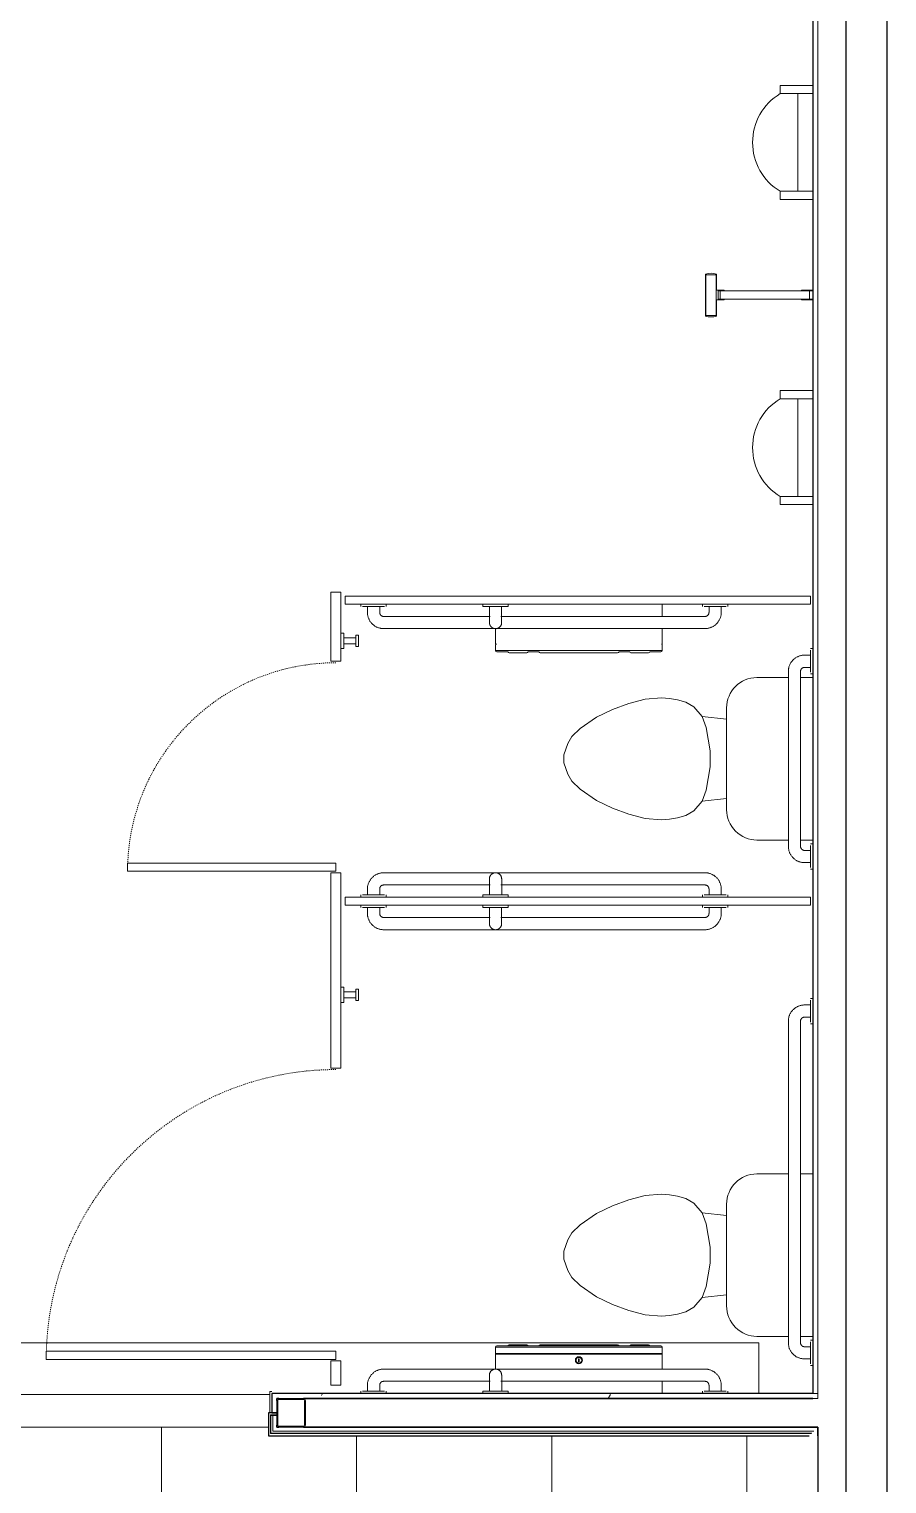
# Model space of a CAD drawing. Header units: inches. Extents: x 0 to 26364, y -23034 to 792.
# Drawn here: x 25412.4 to 25517.9, y -22702.4 to -22523.6 of the extents above; entities that cross this region are included whole.
import ezdxf

# ---------------------------------------------------------------- set-up
doc = ezdxf.new("R2010")
doc.units = ezdxf.units.IN
doc.header["$MEASUREMENT"] = 0
doc.linetypes.add('Dash', pattern=[0.25, 0.125, -0.125])
doc.linetypes.add('Dash_2_', pattern=[0.25, 0.125, -0.125])
for name, color, linetype, lineweight in [('A-FLOR', 192, 'Continuous', 13), ('A-FLOR-PATT', 8, 'Continuous', 13), ('A-GENM', 13, 'Continuous', 13), ('A-WALL', 113, 'Continuous', 13), ('A-WALL-PATT', 111, 'Continuous', 25), ('I-WALL', 2, 'Continuous', 13), ('P-SANR-FIXT', 6, 'Continuous', 13), ('Q-SPCQ', 91, 'Continuous', 13), ('Q-SPCQ-HDLN', 91, 'Dash', 9), ('S-COLS', 52, 'Continuous', 13)]:
    doc.layers.add(name, color=color, linetype=linetype, lineweight=lineweight)

# ---------------------------------------------------------------- blocks, each defined once
blk = doc.blocks.new('Toilet-Domestic-3D - Toilet-Domestic-3D-11065-Egress Plan')
at = {"layer": 'P-SANR-FIXT', "color": 7}
for p, q in [((-3.74, 10), (-2.74, 11)), ((-2.74, 11), (-1.87, 11.5)), ((-1.87, 11.5), (-0.5, 12)), ((-0.5, 12), (0.5, 12)), ((0.5, 12), (1.87, 11.5)), ((1.87, 11.5), (2.74, 11)), ((2.74, 11), (3.74, 10)), ((-5.13, 8), (-3.74, 10)), ((3.74, 10), (5.13, 8)), ((-6.06, 6), (-5.13, 8)), ((5.13, 8), (6.06, 6)), ((-6.79, 4), (-6.06, 6)), ((6.06, 6), (6.79, 4)), ((-7.33, 1.99), (-6.79, 4)), ((6.79, 4), (7.33, 1.99)), ((-7.5, 0), (-7.33, 1.99)), ((7.33, 1.99), (7.5, 0)), ((-7.41, -1), (-7.5, 0)), ((-7.24, -2), (-7.41, -1)), ((7.41, -1), (7.24, -2)), ((7.5, 0), (7.41, -1)), ((-6.97, -3), (-7.24, -2)), ((-6.4, -4), (-6.97, -3)), ((6.97, -3), (6.4, -4)), ((7.24, -2), (6.97, -3)), ((-5.21, -5), (-6.4, -4)), ((-3.84, -5.5), (-5.21, -5)), ((-4.86, -8.02), (-5.21, -5)), ((5.21, -5), (3.84, -5.5)), ((4.86, -8.02), (5.21, -5)), ((6.4, -4), (5.21, -5)), ((-1, -6), (-3.84, -5.5)), ((1, -6), (-1, -6)), ((3.84, -5.5), (1, -6)), ((6.25, -8.02), (-6.25, -8.02)), ((-9.98, -11.75), (-9.98, -15.6)), ((9.98, -15.63), (9.98, -11.75)), ((-9.98, -17.1), (-9.98, -18.6)), ((9.98, -18.6), (9.98, -17.08))]:
    blk.add_line(p, q, dxfattribs=at)
for centre, start, end in [((-6.25, -11.75), 90, 180), ((6.25, -11.75), 0, 90)]:
    blk.add_arc(centre, 3.73, start, end, dxfattribs=at)
blk = doc.blocks.new('Toilet-Domestic-3D - Toilet-Domestic-3D-V37-Egress Plan')
at = {"layer": 'P-SANR-FIXT', "color": 7}
for p, q in [((-3.74, 10), (-2.74, 11)), ((-2.74, 11), (-1.87, 11.5)), ((-1.87, 11.5), (-0.5, 12)), ((-0.5, 12), (0.5, 12)), ((0.5, 12), (1.87, 11.5)), ((1.87, 11.5), (2.74, 11)), ((2.74, 11), (3.74, 10)), ((-5.13, 8), (-3.74, 10)), ((3.74, 10), (5.13, 8)), ((-6.06, 6), (-5.13, 8)), ((5.13, 8), (6.06, 6)), ((-6.79, 4), (-6.06, 6)), ((6.06, 6), (6.79, 4)), ((-7.33, 1.99), (-6.79, 4)), ((6.79, 4), (7.33, 1.99)), ((-7.5, 0), (-7.33, 1.99)), ((7.33, 1.99), (7.5, 0)), ((-7.41, -1), (-7.5, 0)), ((-7.24, -2), (-7.41, -1)), ((7.41, -1), (7.24, -2)), ((7.5, 0), (7.41, -1)), ((-6.97, -3), (-7.24, -2)), ((-6.4, -4), (-6.97, -3)), ((6.97, -3), (6.4, -4)), ((7.24, -2), (6.97, -3)), ((-5.21, -5), (-6.4, -4)), ((-3.84, -5.5), (-5.21, -5)), ((-4.86, -8.02), (-5.21, -5)), ((5.21, -5), (3.84, -5.5)), ((4.86, -8.02), (5.21, -5)), ((6.4, -4), (5.21, -5)), ((-1, -6), (-3.84, -5.5)), ((1, -6), (-1, -6)), ((3.84, -5.5), (1, -6)), ((6.25, -8.02), (-6.25, -8.02)), ((-9.98, -11.75), (-9.98, -15.6)), ((9.98, -15.6), (9.98, -11.75)), ((-9.98, -17.1), (-9.98, -18.6)), ((9.98, -18.6), (9.98, -17.1))]:
    blk.add_line(p, q, dxfattribs=at)
for centre, start, end in [((-6.25, -11.75), 90, 180), ((6.25, -11.75), 0, 90)]:
    blk.add_arc(centre, 3.73, start, end, dxfattribs=at)
blk = doc.blocks.new('Urinal-Wall-3D - Urinal-Wall-3D-23375-Egress Plan')
at = {"layer": 'P-SANR-FIXT', "color": 7}
for p, q in [((-11.29, 2.06), (-11.29, 6.06)), ((-11.29, 6.06), (-10.29, 6.06)), ((-10.29, 6.06), (-10.29, 2.06)), ((2.73, 6.06), (1.71, 6.06)), ((1.71, 6.06), (1.71, 2.06)), ((2.73, 2.06), (2.73, 6.06)), ((1.71, 3.91), (-10.29, 3.91)), ((-10.29, 3.91), (-10.29, 2.06)), ((1.71, 2.06), (1.71, 3.91))]:
    blk.add_line(p, q, dxfattribs=at)
blk.add_arc((-4.29, 2.46), 7, 31.0027, 148.9973, dxfattribs=at)
blk = doc.blocks.new('817_Grab_Bars - 8170-001420-25752-Egress Plan')
at = {"layer": 'Q-SPCQ', "color": 7}
for p, q in [((25495.52, -22688.3), (25456.02, -22688.3)), ((25453.2, -22691.02), (25453.2, -22691.3)), ((25453.41, -22691.02), (25454.77, -22691.02)), ((25454.02, -22690.3), (25454.02, -22691.02)), ((25454.77, -22691.02), (25456.12, -22691.02)), ((25455.52, -22691.02), (25455.52, -22690.3)), ((25456.02, -22689.8), (25469.1, -22689.8)), ((25456.33, -22691.3), (25456.33, -22691.02)), ((25470.42, -22689.8), (25495.52, -22689.8)), ((25495.2, -22691.02), (25495.2, -22691.3)), ((25495.41, -22691.02), (25496.77, -22691.02)), ((25496.02, -22690.3), (25496.02, -22691.02)), ((25496.77, -22691.02), (25498.12, -22691.02)), ((25497.52, -22691.02), (25497.52, -22690.3)), ((25498.33, -22691.3), (25498.33, -22691.02))]:
    blk.add_line(p, q, dxfattribs=at)
at = {"layer": 'Q-SPCQ', "color": 7, "flags": 128}
for points in [[(25456.02, -22688.3), (25455.94, -22688.3), (25455.86, -22688.31), (25455.78, -22688.32), (25455.7, -22688.33), (25455.62, -22688.34), (25455.54, -22688.36), (25455.46, -22688.38), (25455.39, -22688.4), (25455.31, -22688.43), (25455.24, -22688.46), (25455.16, -22688.49), (25455.09, -22688.53), (25455.02, -22688.57), (25454.95, -22688.61), (25454.89, -22688.65), (25454.82, -22688.7), (25454.76, -22688.75), (25454.7, -22688.8), (25454.64, -22688.85), (25454.58, -22688.91), (25454.53, -22688.97), (25454.47, -22689.03), (25454.42, -22689.09), (25454.38, -22689.16), (25454.33, -22689.22), (25454.29, -22689.29), (25454.25, -22689.36), (25454.22, -22689.43), (25454.18, -22689.5), (25454.15, -22689.58), (25454.12, -22689.65), (25454.1, -22689.73), (25454.08, -22689.81), (25454.06, -22689.88), (25454.04, -22689.96), (25454.03, -22690.04), (25454.02, -22690.12), (25454.02, -22690.2), (25454.02, -22690.28), (25454.02, -22690.3)], [(25497.52, -22690.3), (25497.51, -22690.22), (25497.51, -22690.14), (25497.5, -22690.06), (25497.49, -22689.98), (25497.48, -22689.91), (25497.46, -22689.83), (25497.44, -22689.75), (25497.41, -22689.67), (25497.39, -22689.6), (25497.36, -22689.52), (25497.32, -22689.45), (25497.29, -22689.38), (25497.25, -22689.31), (25497.21, -22689.24), (25497.17, -22689.17), (25497.12, -22689.11), (25497.07, -22689.05), (25497.02, -22688.98), (25496.96, -22688.92), (25496.91, -22688.87), (25496.85, -22688.81), (25496.79, -22688.76), (25496.73, -22688.71), (25496.66, -22688.66), (25496.6, -22688.62), (25496.53, -22688.58), (25496.46, -22688.54), (25496.39, -22688.5), (25496.31, -22688.47), (25496.24, -22688.44), (25496.16, -22688.41), (25496.09, -22688.39), (25496.01, -22688.37), (25495.93, -22688.35), (25495.86, -22688.33), (25495.78, -22688.32), (25495.7, -22688.31), (25495.62, -22688.31), (25495.54, -22688.3), (25495.52, -22688.3)], [(25455.52, -22690.3), (25455.52, -22690.28), (25455.52, -22690.26), (25455.52, -22690.24), (25455.52, -22690.22), (25455.53, -22690.2), (25455.53, -22690.18), (25455.53, -22690.16), (25455.54, -22690.15), (25455.55, -22690.13), (25455.55, -22690.11), (25455.56, -22690.09), (25455.57, -22690.07), (25455.58, -22690.05), (25455.59, -22690.04), (25455.6, -22690.02), (25455.61, -22690), (25455.63, -22689.99), (25455.64, -22689.97), (25455.65, -22689.96), (25455.67, -22689.94), (25455.68, -22689.93), (25455.7, -22689.92), (25455.71, -22689.91), (25455.73, -22689.89), (25455.75, -22689.88), (25455.76, -22689.87), (25455.78, -22689.86), (25455.8, -22689.85), (25455.82, -22689.84), (25455.83, -22689.84), (25455.85, -22689.83), (25455.87, -22689.82), (25455.89, -22689.82), (25455.91, -22689.81), (25455.93, -22689.81), (25455.95, -22689.81), (25455.97, -22689.8), (25455.99, -22689.8), (25456.01, -22689.8), (25456.02, -22689.8)], [(25495.52, -22689.8), (25495.54, -22689.8), (25495.56, -22689.8), (25495.58, -22689.81), (25495.59, -22689.81), (25495.61, -22689.81), (25495.63, -22689.82), (25495.65, -22689.82), (25495.67, -22689.83), (25495.69, -22689.83), (25495.71, -22689.84), (25495.73, -22689.85), (25495.75, -22689.86), (25495.76, -22689.87), (25495.78, -22689.88), (25495.8, -22689.89), (25495.81, -22689.9), (25495.83, -22689.91), (25495.84, -22689.93), (25495.86, -22689.94), (25495.87, -22689.95), (25495.89, -22689.97), (25495.9, -22689.98), (25495.91, -22690), (25495.92, -22690.02), (25495.94, -22690.03), (25495.95, -22690.05), (25495.96, -22690.07), (25495.97, -22690.08), (25495.97, -22690.1), (25495.98, -22690.12), (25495.99, -22690.14), (25495.99, -22690.16), (25496, -22690.18), (25496, -22690.2), (25496.01, -22690.22), (25496.01, -22690.24), (25496.01, -22690.26), (25496.01, -22690.28), (25496.02, -22690.3), (25496.02, -22690.3)]]:
    blk.add_lwpolyline(points, dxfattribs=at)
blk = doc.blocks.new('Dispenser-Toilet_Tissue-Frost_Products_LTD_-Jumbo-169 - Steel-Brushed-Stainless_Steel-39538-Egress Plan')
at = {"layer": 'Q-SPCQ', "color": 7}
for p, q in [((25490.26, -22685.6), (25469.77, -22685.6)), ((25469.77, -22685.6), (25469.77, -22686.37)), ((25471.28, -22685.44), (25469.93, -22685.44)), ((25488.75, -22685.44), (25471.28, -22685.44)), ((25473.61, -22685.34), (25471.44, -22685.34)), ((25475.08, -22685.44), (25473.77, -22685.44)), ((25484.77, -22685.34), (25475.26, -22685.34)), ((25486.26, -22685.44), (25484.95, -22685.44)), ((25488.59, -22685.34), (25486.42, -22685.34)), ((25490.11, -22685.44), (25488.75, -22685.44)), ((25490.26, -22686.37), (25490.26, -22685.6)), ((25469.77, -22686.37), (25469.83, -22686.37)), ((25469.77, -22686.46), (25490.26, -22686.46)), ((25469.77, -22686.46), (25469.77, -22688.33)), ((25469.83, -22686.37), (25490.21, -22686.37)), ((25469.83, -22686.37), (25469.83, -22686.4)), ((25490.21, -22686.4), (25469.83, -22686.4)), ((25480.06, -22687.06), (25479.98, -22687.06)), ((25479.98, -22687.06), (25479.98, -22687.4)), ((25479.98, -22687.4), (25480.06, -22687.4)), ((25480.06, -22687.4), (25480.06, -22687.06)), ((25490.21, -22686.4), (25490.21, -22686.37)), ((25490.21, -22686.37), (25490.26, -22686.37)), ((25490.26, -22688.3), (25490.26, -22686.46)), ((25490.26, -22691.3), (25490.26, -22689.8))]:
    blk.add_line(p, q, dxfattribs=at)
for radius in [0.438, 0.358]:
    blk.add_circle((25480.02, -22687.22), radius, dxfattribs=at)
for centre, radius, start, end in [((25469.93, -22685.6), 0.16, 90, 180), ((25471.44, -22685.52), 0.18, 90, 153.6122), ((25472.99, -22685.46), 0.118, 100.8116, 172.3569), ((25472.99, -22685.49), 0.151, 19.6341, 87.321), ((25473.01, -22685.49), 0.151, 19.6341, 86.8331), ((25473.02, -22685.52), 0.18, 26.3878, 90), ((25473.59, -22685.46), 0.119, 100.0401, 171.5195), ((25473.59, -22685.49), 0.151, 19.6341, 87.321), ((25473.6, -22685.49), 0.151, 19.6341, 87.321), ((25473.61, -22685.52), 0.18, 26.3878, 90), ((25475.26, -22685.56), 0.22, 90, 146.9443), ((25484.77, -22685.56), 0.22, 33.0557, 90), ((25486.42, -22685.52), 0.18, 90, 153.6122), ((25486.43, -22685.49), 0.151, 92.679, 160.3659), ((25486.44, -22685.49), 0.151, 92.679, 160.3659), ((25486.44, -22685.46), 0.119, 8.4805, 79.9599), ((25487.01, -22685.52), 0.18, 90, 153.6084), ((25487.02, -22685.49), 0.151, 93.1667, 160.3726), ((25487.04, -22685.49), 0.151, 92.679, 160.3653), ((25487.04, -22685.46), 0.118, 7.6431, 79.1884), ((25488.59, -22685.52), 0.18, 26.3878, 90), ((25490.1, -22685.6), 0.16, 0, 89.0019), ((25469.83, -22686.46), 0.06, 90, 180), ((25490.2, -22686.46), 0.0601, 0, 87.3185)]:
    blk.add_arc(centre, radius, start, end, dxfattribs=at)
blk = doc.blocks.new('Partition-Floor_Braced_Urinal_Screen-Bradley_Corp-St__Stl - 11_ x 42_ Urinal Screen-283502-Egress Plan')
at = {"layer": 'Q-SPCQ', "color": 7}
for p, q in [((-0.6, -0.63), (-0.6, -2)), ((-0.5, -1), (-0.5, -0.63)), ((-0.5, -12), (-0.5, -1)), ((0.5, -1), (-0.5, -1)), ((0.5, -0.63), (0.5, -1)), ((0.5, -1), (0.5, -12)), ((0.6, -2), (0.6, -0.63)), ((-0.6, -2), (-0.5, -2)), ((0.5, -2), (0.6, -2)), ((-0.6, -12.44), (-2.58, -12.44)), ((-2.5, -12.5), (2.5, -12.5)), ((-2.5, -13.75), (-2.5, -12.5)), ((-0.5, -11.5), (-0.6, -11.5)), ((-0.6, -11.5), (-0.6, -12.5)), ((-0.5, -12.23), (-0.5, -12)), ((-0.5, -12), (0.5, -12)), ((0.5, -12.23), (-0.5, -12.23)), ((0.6, -11.5), (0.5, -11.5)), ((0.5, -12), (0.5, -12.23)), ((0.6, -12.5), (0.6, -11.5)), ((2.58, -12.44), (0.6, -12.44)), ((2.5, -12.5), (2.5, -13.75)), ((-2.58, -13.81), (2.58, -13.81)), ((2.5, -13.75), (-2.5, -13.75))]:
    blk.add_line(p, q, dxfattribs=at)
for centre, start, end in [((-0.39, -13.13), 162.6194, 197.3806), ((0.39, -13.13), 342.6194, 17.3806)]:
    blk.add_arc(centre, 2.3, start, end, dxfattribs=at)
blk = doc.blocks.new('Partition-Floor_Braced-Bradley_Corp-St_Stl-ADA-N_Stalls - ADA _optional_ _ n Standard Stalls-320718-Egress Plan')
at = {"layer": 'Q-SPCQ', "color": 7}
for p, q in [((11.69, 94.87), (12.69, 94.87)), ((11.69, 59.25), (11.69, 94.87)), ((12.69, 94.87), (12.69, 59.25)), ((71.69, 84.87), (72.69, 84.87)), ((71.69, 59.25), (71.69, 84.87)), ((72.69, 84.87), (72.69, 59.25)), ((8.5, 59.88), (11.5, 59.88)), ((8.5, 58.63), (8.5, 59.88)), ((11.5, 59.88), (11.5, 58.63)), ((12.69, 59.25), (11.69, 59.25)), ((47.5, 59.88), (71.5, 59.88)), ((47.5, 58.63), (47.5, 59.88)), ((71.5, 59.88), (71.5, 58.63)), ((72.69, 59.25), (71.69, 59.25)), ((97.5, 59.88), (106, 59.88)), ((97.5, 58.63), (97.5, 59.88)), ((106, 59.88), (106, 58.63)), ((11.5, 58.63), (8.5, 58.63)), ((71.5, 58.63), (47.5, 58.63)), ((67.5, 58.13), (68.5, 58.13)), ((67.5, 0.88), (67.5, 58.13)), ((68.5, 58.13), (68.5, 0.88)), ((106, 58.63), (97.5, 58.63)), ((104.5, 58.13), (105.5, 58.13)), ((104.5, 0.88), (104.5, 58.13)), ((105.5, 58.13), (105.5, 0.88)), ((68.5, 0.88), (67.5, 0.88)), ((105.5, 0.88), (104.5, 0.88))]:
    blk.add_line(p, q, dxfattribs=at)
at = {"layer": 'Q-SPCQ-HDLN', "color": 250, "linetype": 'Dash_2_'}
for centre, radius, end in [((11.69, 59.25), 35.62, 88.2092), ((71.69, 59.25), 25.62, 87.7958)]:
    blk.add_arc(centre, radius, 0, end, dxfattribs=at)
blk = doc.blocks.new('817_Grab_Bars - 8170-001420-V41-Egress Plan')
at = {"layer": 'Q-SPCQ', "color": 7}
for p, q in [((25453.2, -22631.3), (25453.2, -22631.58)), ((25454.77, -22631.58), (25453.41, -22631.58)), ((25454.02, -22631.58), (25454.02, -22632.3)), ((25456.12, -22631.58), (25454.77, -22631.58)), ((25455.52, -22632.3), (25455.52, -22631.58)), ((25456.33, -22631.58), (25456.33, -22631.3)), ((25495.2, -22631.3), (25495.2, -22631.58)), ((25496.77, -22631.58), (25495.41, -22631.58)), ((25496.02, -22631.58), (25496.02, -22632.3)), ((25498.12, -22631.58), (25496.77, -22631.58)), ((25497.52, -22632.3), (25497.52, -22631.58)), ((25498.33, -22631.58), (25498.33, -22631.3)), ((25469.1, -22632.8), (25456.02, -22632.8)), ((25456.02, -22634.3), (25495.52, -22634.3)), ((25495.52, -22632.8), (25470.42, -22632.8))]:
    blk.add_line(p, q, dxfattribs=at)
at = {"layer": 'Q-SPCQ', "color": 7, "flags": 128}
for points in [[(25454.02, -22632.3), (25454.02, -22632.38), (25454.02, -22632.46), (25454.03, -22632.54), (25454.04, -22632.62), (25454.06, -22632.7), (25454.07, -22632.78), (25454.09, -22632.86), (25454.12, -22632.93), (25454.14, -22633.01), (25454.17, -22633.08), (25454.21, -22633.15), (25454.24, -22633.23), (25454.28, -22633.3), (25454.32, -22633.37), (25454.36, -22633.43), (25454.41, -22633.5), (25454.46, -22633.56), (25454.51, -22633.62), (25454.57, -22633.68), (25454.62, -22633.74), (25454.68, -22633.79), (25454.74, -22633.84), (25454.8, -22633.89), (25454.87, -22633.94), (25454.93, -22633.99), (25455, -22634.03), (25455.07, -22634.07), (25455.14, -22634.1), (25455.22, -22634.14), (25455.29, -22634.17), (25455.37, -22634.19), (25455.44, -22634.22), (25455.52, -22634.24), (25455.6, -22634.26), (25455.68, -22634.27), (25455.75, -22634.29), (25455.83, -22634.29), (25455.91, -22634.3), (25455.99, -22634.3), (25456.02, -22634.3)], [(25456.02, -22632.8), (25456, -22632.8), (25455.98, -22632.8), (25455.96, -22632.8), (25455.94, -22632.8), (25455.92, -22632.79), (25455.9, -22632.79), (25455.88, -22632.78), (25455.86, -22632.78), (25455.84, -22632.77), (25455.82, -22632.76), (25455.8, -22632.76), (25455.78, -22632.75), (25455.77, -22632.74), (25455.75, -22632.73), (25455.73, -22632.72), (25455.72, -22632.7), (25455.7, -22632.69), (25455.69, -22632.68), (25455.67, -22632.67), (25455.66, -22632.65), (25455.64, -22632.64), (25455.63, -22632.62), (25455.62, -22632.61), (25455.61, -22632.59), (25455.59, -22632.57), (25455.58, -22632.56), (25455.57, -22632.54), (25455.57, -22632.52), (25455.56, -22632.5), (25455.55, -22632.48), (25455.54, -22632.47), (25455.54, -22632.45), (25455.53, -22632.43), (25455.53, -22632.41), (25455.52, -22632.39), (25455.52, -22632.37), (25455.52, -22632.35), (25455.52, -22632.33), (25455.52, -22632.31), (25455.52, -22632.3)], [(25495.52, -22634.3), (25495.6, -22634.3), (25495.68, -22634.3), (25495.75, -22634.29), (25495.83, -22634.28), (25495.91, -22634.26), (25495.99, -22634.25), (25496.07, -22634.22), (25496.14, -22634.2), (25496.22, -22634.17), (25496.29, -22634.14), (25496.37, -22634.11), (25496.44, -22634.08), (25496.51, -22634.04), (25496.58, -22634), (25496.64, -22633.95), (25496.71, -22633.91), (25496.77, -22633.86), (25496.83, -22633.81), (25496.89, -22633.75), (25496.95, -22633.7), (25497, -22633.64), (25497.06, -22633.58), (25497.11, -22633.51), (25497.15, -22633.45), (25497.2, -22633.38), (25497.24, -22633.32), (25497.28, -22633.25), (25497.32, -22633.17), (25497.35, -22633.1), (25497.38, -22633.03), (25497.41, -22632.95), (25497.43, -22632.88), (25497.45, -22632.8), (25497.47, -22632.72), (25497.49, -22632.64), (25497.5, -22632.56), (25497.51, -22632.48), (25497.51, -22632.4), (25497.52, -22632.32), (25497.52, -22632.3)], [(25496.02, -22632.3), (25496.01, -22632.32), (25496.01, -22632.34), (25496.01, -22632.36), (25496.01, -22632.38), (25496.01, -22632.4), (25496, -22632.42), (25496, -22632.44), (25495.99, -22632.46), (25495.98, -22632.48), (25495.98, -22632.5), (25495.97, -22632.52), (25495.96, -22632.53), (25495.95, -22632.55), (25495.94, -22632.57), (25495.93, -22632.59), (25495.92, -22632.6), (25495.9, -22632.62), (25495.89, -22632.63), (25495.88, -22632.65), (25495.86, -22632.66), (25495.85, -22632.68), (25495.83, -22632.69), (25495.82, -22632.7), (25495.8, -22632.71), (25495.79, -22632.72), (25495.77, -22632.73), (25495.75, -22632.74), (25495.73, -22632.75), (25495.71, -22632.76), (25495.7, -22632.77), (25495.68, -22632.78), (25495.66, -22632.78), (25495.64, -22632.79), (25495.62, -22632.79), (25495.6, -22632.8), (25495.58, -22632.8), (25495.56, -22632.8), (25495.54, -22632.8), (25495.52, -22632.8), (25495.52, -22632.8)]]:
    blk.add_lwpolyline(points, dxfattribs=at)
blk = doc.blocks.new('817_Grab_Bars - 8170-001420-V42-Egress Plan')
at = {"layer": 'Q-SPCQ', "color": 7}
for p, q in [((25495.52, -22627.3), (25456.02, -22627.3)), ((25456.02, -22628.8), (25469.1, -22628.8)), ((25470.42, -22628.8), (25495.52, -22628.8)), ((25453.2, -22630.02), (25453.2, -22630.3)), ((25453.41, -22630.02), (25454.77, -22630.02)), ((25454.02, -22629.3), (25454.02, -22630.02)), ((25454.77, -22630.02), (25456.12, -22630.02)), ((25455.52, -22630.02), (25455.52, -22629.3)), ((25456.33, -22630.3), (25456.33, -22630.02)), ((25495.2, -22630.02), (25495.2, -22630.3)), ((25495.41, -22630.02), (25496.77, -22630.02)), ((25496.02, -22629.3), (25496.02, -22630.02)), ((25496.77, -22630.02), (25498.12, -22630.02)), ((25497.52, -22630.02), (25497.52, -22629.3)), ((25498.33, -22630.3), (25498.33, -22630.02))]:
    blk.add_line(p, q, dxfattribs=at)
at = {"layer": 'Q-SPCQ', "color": 7, "flags": 128}
for points in [[(25456.02, -22627.3), (25455.94, -22627.3), (25455.86, -22627.31), (25455.78, -22627.32), (25455.7, -22627.33), (25455.62, -22627.34), (25455.54, -22627.36), (25455.46, -22627.38), (25455.39, -22627.4), (25455.31, -22627.43), (25455.24, -22627.46), (25455.16, -22627.49), (25455.09, -22627.53), (25455.02, -22627.57), (25454.95, -22627.61), (25454.89, -22627.65), (25454.82, -22627.7), (25454.76, -22627.75), (25454.7, -22627.8), (25454.64, -22627.85), (25454.58, -22627.91), (25454.53, -22627.97), (25454.47, -22628.03), (25454.42, -22628.09), (25454.38, -22628.16), (25454.33, -22628.22), (25454.29, -22628.29), (25454.25, -22628.36), (25454.22, -22628.43), (25454.18, -22628.5), (25454.15, -22628.58), (25454.12, -22628.65), (25454.1, -22628.73), (25454.08, -22628.81), (25454.06, -22628.88), (25454.04, -22628.96), (25454.03, -22629.04), (25454.02, -22629.12), (25454.02, -22629.2), (25454.02, -22629.28), (25454.02, -22629.3)], [(25455.52, -22629.3), (25455.52, -22629.28), (25455.52, -22629.26), (25455.52, -22629.24), (25455.52, -22629.22), (25455.53, -22629.2), (25455.53, -22629.18), (25455.53, -22629.16), (25455.54, -22629.15), (25455.55, -22629.13), (25455.55, -22629.11), (25455.56, -22629.09), (25455.57, -22629.07), (25455.58, -22629.05), (25455.59, -22629.04), (25455.6, -22629.02), (25455.61, -22629), (25455.63, -22628.99), (25455.64, -22628.97), (25455.65, -22628.96), (25455.67, -22628.94), (25455.68, -22628.93), (25455.7, -22628.92), (25455.71, -22628.91), (25455.73, -22628.89), (25455.75, -22628.88), (25455.76, -22628.87), (25455.78, -22628.86), (25455.8, -22628.85), (25455.82, -22628.84), (25455.83, -22628.84), (25455.85, -22628.83), (25455.87, -22628.82), (25455.89, -22628.82), (25455.91, -22628.81), (25455.93, -22628.81), (25455.95, -22628.81), (25455.97, -22628.8), (25455.99, -22628.8), (25456.01, -22628.8), (25456.02, -22628.8)], [(25497.52, -22629.3), (25497.51, -22629.22), (25497.51, -22629.14), (25497.5, -22629.06), (25497.49, -22628.98), (25497.48, -22628.91), (25497.46, -22628.83), (25497.44, -22628.75), (25497.41, -22628.67), (25497.39, -22628.6), (25497.36, -22628.52), (25497.32, -22628.45), (25497.29, -22628.38), (25497.25, -22628.31), (25497.21, -22628.24), (25497.17, -22628.17), (25497.12, -22628.11), (25497.07, -22628.05), (25497.02, -22627.98), (25496.96, -22627.92), (25496.91, -22627.87), (25496.85, -22627.81), (25496.79, -22627.76), (25496.73, -22627.71), (25496.66, -22627.66), (25496.6, -22627.62), (25496.53, -22627.58), (25496.46, -22627.54), (25496.39, -22627.5), (25496.31, -22627.47), (25496.24, -22627.44), (25496.16, -22627.41), (25496.09, -22627.39), (25496.01, -22627.37), (25495.93, -22627.35), (25495.86, -22627.33), (25495.78, -22627.32), (25495.7, -22627.31), (25495.62, -22627.31), (25495.54, -22627.3), (25495.52, -22627.3)], [(25495.52, -22628.8), (25495.54, -22628.8), (25495.56, -22628.8), (25495.58, -22628.81), (25495.59, -22628.81), (25495.61, -22628.81), (25495.63, -22628.82), (25495.65, -22628.82), (25495.67, -22628.83), (25495.69, -22628.83), (25495.71, -22628.84), (25495.73, -22628.85), (25495.75, -22628.86), (25495.76, -22628.87), (25495.78, -22628.88), (25495.8, -22628.89), (25495.81, -22628.9), (25495.83, -22628.91), (25495.84, -22628.93), (25495.86, -22628.94), (25495.87, -22628.95), (25495.89, -22628.97), (25495.9, -22628.98), (25495.91, -22629), (25495.92, -22629.02), (25495.94, -22629.03), (25495.95, -22629.05), (25495.96, -22629.07), (25495.97, -22629.08), (25495.97, -22629.1), (25495.98, -22629.12), (25495.99, -22629.14), (25495.99, -22629.16), (25496, -22629.18), (25496, -22629.2), (25496.01, -22629.22), (25496.01, -22629.24), (25496.01, -22629.26), (25496.01, -22629.28), (25496.02, -22629.3), (25496.02, -22629.3)]]:
    blk.add_lwpolyline(points, dxfattribs=at)
blk = doc.blocks.new('Dispenser-Toilet_Tissue-Frost_Products_LTD_-Jumbo-169 - Steel-Brushed-Stainless_Steel-V49-Egress Plan')
at = {"layer": 'Q-SPCQ', "color": 7}
for p, q in [((25490.26, -22594.3), (25490.26, -22595.81)), ((25469.77, -22599.14), (25469.77, -22597.28)), ((25490.26, -22597.3), (25490.26, -22599.14)), ((25469.77, -22600), (25469.77, -22599.23)), ((25469.77, -22599.23), (25469.83, -22599.23)), ((25490.26, -22600), (25469.77, -22600)), ((25469.83, -22599.23), (25469.83, -22599.2)), ((25471.28, -22600.16), (25469.93, -22600.16)), ((25473.61, -22600.26), (25471.44, -22600.26)), ((25475.08, -22600.16), (25473.77, -22600.16)), ((25484.77, -22600.26), (25475.26, -22600.26)), ((25486.26, -22600.16), (25484.95, -22600.16)), ((25488.59, -22600.26), (25486.42, -22600.26)), ((25490.11, -22600.16), (25488.75, -22600.16)), ((25490.21, -22599.2), (25490.21, -22599.23)), ((25490.21, -22599.23), (25490.26, -22599.23)), ((25490.26, -22599.23), (25490.26, -22600))]:
    blk.add_line(p, q, dxfattribs=at)
for centre, radius, start, end in [((25469.83, -22599.14), 0.06, 180, 270), ((25469.93, -22600), 0.16, 180, 270), ((25471.44, -22600.08), 0.18, 206.3878, 270), ((25473.61, -22600.08), 0.18, 270, 333.6122), ((25475.26, -22600.04), 0.22, 213.0557, 270), ((25484.77, -22600.04), 0.22, 270, 326.9443), ((25486.42, -22600.08), 0.18, 206.3878, 270), ((25488.59, -22600.08), 0.18, 270, 333.6122), ((25490.1, -22600), 0.16, 270.9981, 0), ((25490.2, -22599.14), 0.0601, 272.6815, 0)]:
    blk.add_arc(centre, radius, start, end, dxfattribs=at)
blk = doc.blocks.new('817_Grab_Bars - 8170-001420-V55-Egress Plan')
at = {"layer": 'Q-SPCQ', "color": 7}
for p, q in [((25508.77, -22642.74), (25508.48, -22642.74)), ((25508.48, -22644.3), (25508.48, -22642.95)), ((25508.48, -22643.55), (25507.77, -22643.55)), ((25508.48, -22645.66), (25508.48, -22644.3)), ((25505.77, -22645.55), (25505.77, -22685.05)), ((25507.27, -22685.05), (25507.27, -22645.55)), ((25507.77, -22645.05), (25508.48, -22645.05)), ((25508.48, -22645.87), (25508.77, -22645.87)), ((25508.48, -22685.55), (25507.77, -22685.55)), ((25508.77, -22684.74), (25508.48, -22684.74)), ((25508.48, -22686.3), (25508.48, -22684.95)), ((25507.77, -22687.05), (25508.48, -22687.05)), ((25508.48, -22687.66), (25508.48, -22686.3)), ((25508.48, -22687.87), (25508.77, -22687.87))]:
    blk.add_line(p, q, dxfattribs=at)
at = {"layer": 'Q-SPCQ', "color": 7, "flags": 128}
for points in [[(25507.77, -22643.55), (25507.69, -22643.55), (25507.61, -22643.56), (25507.53, -22643.57), (25507.45, -22643.58), (25507.37, -22643.59), (25507.29, -22643.61), (25507.21, -22643.63), (25507.14, -22643.65), (25507.06, -22643.68), (25506.99, -22643.71), (25506.91, -22643.74), (25506.84, -22643.78), (25506.77, -22643.82), (25506.7, -22643.86), (25506.64, -22643.9), (25506.57, -22643.95), (25506.51, -22644), (25506.45, -22644.05), (25506.39, -22644.1), (25506.33, -22644.16), (25506.28, -22644.22), (25506.22, -22644.28), (25506.17, -22644.34), (25506.13, -22644.41), (25506.08, -22644.47), (25506.04, -22644.54), (25506, -22644.61), (25505.97, -22644.68), (25505.93, -22644.75), (25505.9, -22644.83), (25505.87, -22644.9), (25505.85, -22644.98), (25505.83, -22645.06), (25505.81, -22645.13), (25505.79, -22645.21), (25505.78, -22645.29), (25505.77, -22645.37), (25505.77, -22645.45), (25505.77, -22645.53), (25505.77, -22645.55)], [(25507.27, -22645.55), (25507.27, -22645.53), (25507.27, -22645.51), (25507.27, -22645.49), (25507.27, -22645.47), (25507.28, -22645.45), (25507.28, -22645.43), (25507.28, -22645.41), (25507.29, -22645.4), (25507.3, -22645.38), (25507.3, -22645.36), (25507.31, -22645.34), (25507.32, -22645.32), (25507.33, -22645.3), (25507.34, -22645.29), (25507.35, -22645.27), (25507.36, -22645.25), (25507.38, -22645.24), (25507.39, -22645.22), (25507.4, -22645.21), (25507.42, -22645.19), (25507.43, -22645.18), (25507.45, -22645.17), (25507.46, -22645.16), (25507.48, -22645.14), (25507.5, -22645.13), (25507.51, -22645.12), (25507.53, -22645.11), (25507.55, -22645.1), (25507.57, -22645.09), (25507.58, -22645.09), (25507.6, -22645.08), (25507.62, -22645.07), (25507.64, -22645.07), (25507.66, -22645.06), (25507.68, -22645.06), (25507.7, -22645.06), (25507.72, -22645.05), (25507.74, -22645.05), (25507.76, -22645.05), (25507.77, -22645.05)], [(25505.77, -22685.05), (25505.77, -22685.13), (25505.77, -22685.21), (25505.78, -22685.29), (25505.79, -22685.37), (25505.81, -22685.45), (25505.82, -22685.53), (25505.84, -22685.61), (25505.87, -22685.68), (25505.89, -22685.76), (25505.92, -22685.83), (25505.96, -22685.9), (25505.99, -22685.98), (25506.03, -22686.05), (25506.07, -22686.12), (25506.11, -22686.18), (25506.16, -22686.25), (25506.21, -22686.31), (25506.26, -22686.37), (25506.32, -22686.43), (25506.37, -22686.49), (25506.43, -22686.54), (25506.49, -22686.59), (25506.55, -22686.64), (25506.62, -22686.69), (25506.68, -22686.74), (25506.75, -22686.78), (25506.82, -22686.82), (25506.89, -22686.85), (25506.97, -22686.89), (25507.04, -22686.92), (25507.12, -22686.94), (25507.19, -22686.97), (25507.27, -22686.99), (25507.35, -22687.01), (25507.43, -22687.02), (25507.5, -22687.04), (25507.58, -22687.04), (25507.66, -22687.05), (25507.74, -22687.05), (25507.77, -22687.05)], [(25507.77, -22685.55), (25507.75, -22685.55), (25507.73, -22685.55), (25507.71, -22685.55), (25507.69, -22685.55), (25507.67, -22685.54), (25507.65, -22685.54), (25507.63, -22685.53), (25507.61, -22685.53), (25507.59, -22685.52), (25507.57, -22685.51), (25507.55, -22685.51), (25507.53, -22685.5), (25507.52, -22685.49), (25507.5, -22685.48), (25507.48, -22685.47), (25507.47, -22685.45), (25507.45, -22685.44), (25507.44, -22685.43), (25507.42, -22685.42), (25507.41, -22685.4), (25507.39, -22685.39), (25507.38, -22685.37), (25507.37, -22685.36), (25507.36, -22685.34), (25507.34, -22685.32), (25507.33, -22685.31), (25507.32, -22685.29), (25507.32, -22685.27), (25507.31, -22685.25), (25507.3, -22685.23), (25507.29, -22685.22), (25507.29, -22685.2), (25507.28, -22685.18), (25507.28, -22685.16), (25507.27, -22685.14), (25507.27, -22685.12), (25507.27, -22685.1), (25507.27, -22685.08), (25507.27, -22685.06), (25507.27, -22685.05)]]:
    blk.add_lwpolyline(points, dxfattribs=at)
blk = doc.blocks.new('817_Grab_Bars - 8170-001240-25748-Egress Plan')
at = {"layer": 'Q-SPCQ', "color": 7}
for p, q in [((25395.61, -22755.55), (25394.89, -22755.55)), ((25395.89, -22754.73), (25395.61, -22754.73)), ((25395.61, -22756.3), (25395.61, -22754.94)), ((25392.89, -22757.55), (25392.89, -22779.05)), ((25394.39, -22779.05), (25394.39, -22757.55)), ((25394.89, -22757.05), (25395.61, -22757.05)), ((25395.61, -22757.65), (25395.61, -22756.3)), ((25395.61, -22757.86), (25395.89, -22757.86)), ((25395.89, -22778.73), (25395.61, -22778.73)), ((25395.61, -22780.3), (25395.61, -22778.94)), ((25395.61, -22779.55), (25394.89, -22779.55)), ((25395.61, -22781.65), (25395.61, -22780.3)), ((25394.89, -22781.05), (25395.61, -22781.05)), ((25395.61, -22781.86), (25395.89, -22781.86))]:
    blk.add_line(p, q, dxfattribs=at)
at = {"layer": 'Q-SPCQ', "color": 7, "flags": 128}
for points in [[(25394.89, -22755.55), (25394.81, -22755.55), (25394.73, -22755.55), (25394.65, -22755.56), (25394.57, -22755.57), (25394.49, -22755.59), (25394.41, -22755.6), (25394.34, -22755.62), (25394.26, -22755.65), (25394.19, -22755.68), (25394.11, -22755.7), (25394.04, -22755.74), (25393.97, -22755.77), (25393.9, -22755.81), (25393.83, -22755.85), (25393.76, -22755.9), (25393.7, -22755.94), (25393.63, -22755.99), (25393.57, -22756.04), (25393.51, -22756.1), (25393.46, -22756.15), (25393.4, -22756.21), (25393.35, -22756.27), (25393.3, -22756.34), (25393.25, -22756.4), (25393.21, -22756.47), (25393.17, -22756.53), (25393.13, -22756.6), (25393.09, -22756.68), (25393.06, -22756.75), (25393.03, -22756.82), (25393, -22756.9), (25392.97, -22756.97), (25392.95, -22757.05), (25392.93, -22757.13), (25392.92, -22757.21), (25392.91, -22757.29), (25392.9, -22757.37), (25392.89, -22757.45), (25392.89, -22757.53), (25392.89, -22757.55)], [(25394.39, -22757.55), (25394.39, -22757.53), (25394.39, -22757.51), (25394.39, -22757.49), (25394.4, -22757.47), (25394.4, -22757.45), (25394.4, -22757.43), (25394.41, -22757.41), (25394.42, -22757.39), (25394.42, -22757.37), (25394.43, -22757.35), (25394.44, -22757.33), (25394.45, -22757.32), (25394.46, -22757.3), (25394.47, -22757.28), (25394.48, -22757.26), (25394.49, -22757.25), (25394.5, -22757.23), (25394.51, -22757.22), (25394.53, -22757.2), (25394.54, -22757.19), (25394.56, -22757.17), (25394.57, -22757.16), (25394.59, -22757.15), (25394.6, -22757.14), (25394.62, -22757.13), (25394.64, -22757.12), (25394.65, -22757.11), (25394.67, -22757.1), (25394.69, -22757.09), (25394.71, -22757.08), (25394.73, -22757.07), (25394.75, -22757.07), (25394.77, -22757.06), (25394.79, -22757.06), (25394.81, -22757.05), (25394.83, -22757.05), (25394.84, -22757.05), (25394.86, -22757.05), (25394.88, -22757.05), (25394.89, -22757.05)], [(25392.89, -22779.05), (25392.89, -22779.13), (25392.9, -22779.21), (25392.9, -22779.29), (25392.92, -22779.37), (25392.93, -22779.44), (25392.95, -22779.52), (25392.97, -22779.6), (25392.99, -22779.68), (25393.02, -22779.75), (25393.05, -22779.83), (25393.08, -22779.9), (25393.12, -22779.97), (25393.15, -22780.04), (25393.2, -22780.11), (25393.24, -22780.18), (25393.29, -22780.24), (25393.34, -22780.3), (25393.39, -22780.37), (25393.44, -22780.42), (25393.5, -22780.48), (25393.56, -22780.54), (25393.62, -22780.59), (25393.68, -22780.64), (25393.74, -22780.69), (25393.81, -22780.73), (25393.88, -22780.77), (25393.95, -22780.81), (25394.02, -22780.85), (25394.09, -22780.88), (25394.17, -22780.91), (25394.24, -22780.94), (25394.32, -22780.96), (25394.39, -22780.98), (25394.47, -22781), (25394.55, -22781.02), (25394.63, -22781.03), (25394.71, -22781.04), (25394.79, -22781.04), (25394.87, -22781.05), (25394.89, -22781.05)], [(25394.89, -22779.55), (25394.87, -22779.55), (25394.85, -22779.55), (25394.83, -22779.54), (25394.81, -22779.54), (25394.79, -22779.54), (25394.77, -22779.53), (25394.75, -22779.53), (25394.73, -22779.52), (25394.71, -22779.51), (25394.7, -22779.51), (25394.68, -22779.5), (25394.66, -22779.49), (25394.64, -22779.48), (25394.62, -22779.47), (25394.61, -22779.46), (25394.59, -22779.45), (25394.58, -22779.44), (25394.56, -22779.42), (25394.55, -22779.41), (25394.53, -22779.4), (25394.52, -22779.38), (25394.5, -22779.37), (25394.49, -22779.35), (25394.48, -22779.33), (25394.47, -22779.32), (25394.46, -22779.3), (25394.45, -22779.28), (25394.44, -22779.26), (25394.43, -22779.25), (25394.42, -22779.23), (25394.42, -22779.21), (25394.41, -22779.19), (25394.41, -22779.17), (25394.4, -22779.15), (25394.4, -22779.13), (25394.39, -22779.11), (25394.39, -22779.09), (25394.39, -22779.07), (25394.39, -22779.05), (25394.39, -22779.05)]]:
    blk.add_lwpolyline(points, dxfattribs=at)
blk = doc.blocks.new('817_Grab_Bars - 8170-001180-25756-Egress Plan')
at = {"layer": 'Q-SPCQ', "color": 7}
for p, q in [((25468.2, -22691.02), (25468.2, -22691.3)), ((25468.2, -22691.02), (25468.2, -22691.3)), ((25468.2, -22691.02), (25471.33, -22691.02)), ((25468.41, -22691.02), (25468.2, -22691.02)), ((25468.2, -22691.02), (25468.41, -22691.02)), ((25468.41, -22691.02), (25468.2, -22691.02)), ((25469.02, -22690.3), (25469.02, -22691.02)), ((25469.02, -22690.3), (25469.02, -22691.02)), ((25470.52, -22691.02), (25470.52, -22690.3)), ((25470.52, -22691.02), (25470.52, -22690.3)), ((25471.33, -22691.3), (25471.33, -22691.02)), ((25471.33, -22691.3), (25471.33, -22691.02))]:
    blk.add_line(p, q, dxfattribs=at)
at = {"layer": 'Q-SPCQ', "color": 7, "flags": 128}
for points in [[(25469.02, -22689.05), (25469.02, -22689.02), (25469.02, -22688.99), (25469.02, -22688.96), (25469.02, -22688.93), (25469.03, -22688.9), (25469.04, -22688.87), (25469.04, -22688.85), (25469.05, -22688.82), (25469.06, -22688.79), (25469.07, -22688.76), (25469.09, -22688.73), (25469.1, -22688.71), (25469.11, -22688.68), (25469.13, -22688.65), (25469.15, -22688.63), (25469.16, -22688.6), (25469.18, -22688.58), (25469.2, -22688.56), (25469.22, -22688.54), (25469.24, -22688.51), (25469.26, -22688.49), (25469.29, -22688.47), (25469.31, -22688.46), (25469.34, -22688.44), (25469.36, -22688.42), (25469.39, -22688.41), (25469.41, -22688.39), (25469.44, -22688.38), (25469.47, -22688.37), (25469.49, -22688.35), (25469.52, -22688.34), (25469.55, -22688.33), (25469.58, -22688.33), (25469.61, -22688.32), (25469.64, -22688.31), (25469.67, -22688.31), (25469.7, -22688.31), (25469.73, -22688.3), (25469.76, -22688.3), (25469.77, -22688.3)], [(25469.02, -22689.05), (25469.02, -22689.05), (25469.02, -22689.06), (25469.02, -22689.06), (25469.02, -22689.07), (25469.02, -22689.08), (25469.02, -22689.09), (25469.02, -22689.1), (25469.02, -22689.12), (25469.02, -22689.13), (25469.02, -22689.15), (25469.02, -22689.17), (25469.02, -22689.19), (25469.02, -22689.22), (25469.02, -22689.24), (25469.02, -22689.27), (25469.02, -22689.3), (25469.02, -22689.33), (25469.02, -22689.36), (25469.02, -22689.4), (25469.02, -22689.43), (25469.02, -22689.47), (25469.02, -22689.51), (25469.02, -22689.55), (25469.02, -22689.59), (25469.02, -22689.63), (25469.02, -22689.67), (25469.02, -22689.71), (25469.02, -22689.76), (25469.02, -22689.8), (25469.02, -22689.85), (25469.02, -22689.9), (25469.02, -22689.94), (25469.02, -22689.99), (25469.02, -22690.04), (25469.02, -22690.09), (25469.02, -22690.14), (25469.02, -22690.19), (25469.02, -22690.24), (25469.02, -22690.29), (25469.02, -22690.3)], [(25469.02, -22690.3), (25469.02, -22690.25), (25469.02, -22690.2), (25469.02, -22690.15), (25469.02, -22690.1), (25469.02, -22690.05), (25469.02, -22690.01), (25469.02, -22689.96), (25469.02, -22689.91), (25469.02, -22689.86), (25469.02, -22689.82), (25469.02, -22689.77), (25469.02, -22689.73), (25469.02, -22689.68), (25469.02, -22689.64), (25469.02, -22689.6), (25469.02, -22689.56), (25469.02, -22689.52), (25469.02, -22689.48), (25469.02, -22689.44), (25469.02, -22689.41), (25469.02, -22689.37), (25469.02, -22689.34), (25469.02, -22689.31), (25469.02, -22689.28), (25469.02, -22689.25), (25469.02, -22689.22), (25469.02, -22689.2), (25469.02, -22689.18), (25469.02, -22689.16), (25469.02, -22689.14), (25469.02, -22689.12), (25469.02, -22689.11), (25469.02, -22689.09), (25469.02, -22689.08), (25469.02, -22689.07), (25469.02, -22689.06), (25469.02, -22689.06), (25469.02, -22689.05), (25469.02, -22689.05)], [(25469.77, -22688.3), (25469.8, -22688.3), (25469.83, -22688.31), (25469.86, -22688.31), (25469.88, -22688.31), (25469.91, -22688.32), (25469.94, -22688.32), (25469.97, -22688.33), (25470, -22688.34), (25470.03, -22688.35), (25470.06, -22688.36), (25470.08, -22688.37), (25470.11, -22688.39), (25470.14, -22688.4), (25470.16, -22688.42), (25470.19, -22688.43), (25470.21, -22688.45), (25470.24, -22688.47), (25470.26, -22688.49), (25470.28, -22688.51), (25470.3, -22688.53), (25470.32, -22688.55), (25470.34, -22688.57), (25470.36, -22688.6), (25470.38, -22688.62), (25470.4, -22688.65), (25470.41, -22688.67), (25470.43, -22688.7), (25470.44, -22688.73), (25470.45, -22688.75), (25470.46, -22688.78), (25470.47, -22688.81), (25470.48, -22688.84), (25470.49, -22688.87), (25470.5, -22688.9), (25470.5, -22688.93), (25470.51, -22688.95), (25470.51, -22688.98), (25470.51, -22689.01), (25470.52, -22689.04), (25470.52, -22689.05)], [(25470.52, -22690.3), (25470.52, -22690.25), (25470.52, -22690.2), (25470.52, -22690.15), (25470.52, -22690.1), (25470.52, -22690.05), (25470.52, -22690.01), (25470.52, -22689.96), (25470.52, -22689.91), (25470.52, -22689.86), (25470.52, -22689.82), (25470.52, -22689.77), (25470.52, -22689.73), (25470.52, -22689.68), (25470.52, -22689.64), (25470.52, -22689.6), (25470.52, -22689.56), (25470.52, -22689.52), (25470.52, -22689.48), (25470.52, -22689.44), (25470.52, -22689.41), (25470.52, -22689.37), (25470.52, -22689.34), (25470.52, -22689.31), (25470.52, -22689.28), (25470.52, -22689.25), (25470.52, -22689.22), (25470.52, -22689.2), (25470.52, -22689.18), (25470.52, -22689.16), (25470.52, -22689.14), (25470.52, -22689.12), (25470.52, -22689.11), (25470.52, -22689.09), (25470.52, -22689.08), (25470.52, -22689.07), (25470.52, -22689.06), (25470.52, -22689.06), (25470.52, -22689.05), (25470.52, -22689.05)], [(25470.52, -22689.05), (25470.52, -22689.05), (25470.52, -22689.06), (25470.52, -22689.06), (25470.52, -22689.07), (25470.52, -22689.08), (25470.52, -22689.09), (25470.52, -22689.1), (25470.52, -22689.12), (25470.52, -22689.13), (25470.52, -22689.15), (25470.52, -22689.17), (25470.52, -22689.19), (25470.52, -22689.22), (25470.52, -22689.24), (25470.52, -22689.27), (25470.52, -22689.3), (25470.52, -22689.33), (25470.52, -22689.36), (25470.52, -22689.4), (25470.52, -22689.43), (25470.52, -22689.47), (25470.52, -22689.51), (25470.52, -22689.55), (25470.52, -22689.59), (25470.52, -22689.63), (25470.52, -22689.67), (25470.52, -22689.71), (25470.52, -22689.76), (25470.52, -22689.8), (25470.52, -22689.85), (25470.52, -22689.9), (25470.52, -22689.94), (25470.52, -22689.99), (25470.52, -22690.04), (25470.52, -22690.09), (25470.52, -22690.14), (25470.52, -22690.19), (25470.52, -22690.24), (25470.52, -22690.29), (25470.52, -22690.3)]]:
    blk.add_lwpolyline(points, dxfattribs=at)
blk = doc.blocks.new('Robe_hook_5552 - Coat_hook_5552-253841-Egress Plan')
at = {"layer": 'A-GENM', "color": 7}
for p, q in [((-0.94, -0.01), (-0.94, -0.35)), ((-0.94, -0.35), (0.94, -0.35)), ((-0.37, -1.81), (-0.37, -0.35)), ((0.38, -1.81), (0.38, -0.35)), ((0.94, -0.35), (0.94, -0.01)), ((-0.69, -2.16), (-0.69, -1.81)), ((-0.69, -1.81), (0.69, -1.81)), ((0.69, -2.16), (-0.69, -2.16)), ((0.69, -1.81), (0.69, -2.16))]:
    blk.add_line(p, q, dxfattribs=at)
blk = doc.blocks.new('Shower Tile Threshold - Shower Tile Threshold-390141-Egress Plan')
at = {"layer": 'A-GENM', "color": 7}
blk.add_line((-42.375, -6), (12, -6), dxfattribs=at)
blk = doc.blocks.new('HSS-Hollow Structural Section-Column - HSS3-1_2X3-1_2X1_8-V67-Egress Plan')
at = {"layer": 'S-COLS', "lineweight": 9}
h = blk.add_hatch(dxfattribs=at)
h.set_pattern_fill('FP_35', color=256, style=0, pattern_type=2)
h.set_pattern_definition([(45, (-25444.64, 22693.678), (-19.00703, 19.00703), []), (45, (-25444.64, 22722.478), (-19.00703, 19.00703), [])])
h.paths.add_polyline_path([(-1.52, -1.75), (1.52, -1.75), (1.52, -1.63), (-1.52, -1.63)], flags=0)
h.paths.add_polyline_path([(1.63, -1.52), (1.75, -1.52), (1.75, 1.52), (1.63, 1.52), (1.63, -1.37)], flags=0)
h.paths.add_polyline_path([(-1.75, -1.52), (-1.63, -1.52), (-1.63, 1.52), (-1.75, 1.52), (-1.75, -1.37)], flags=0)
h.paths.add_polyline_path([(-1.52, 1.63), (1.52, 1.63), (1.52, 1.75), (-1.52, 1.75)], flags=0)
at = {"layer": 'S-COLS', "color": 50, "lineweight": 15}
for p, q in [((-1.75, 1.52), (-1.75, -1.52)), ((-1.63, -1.52), (-1.63, 1.52)), ((1.52, 1.75), (-1.52, 1.75)), ((-1.52, 1.63), (1.52, 1.63)), ((1.63, 1.52), (1.63, -1.52)), ((1.75, -1.52), (1.75, 1.52)), ((1.52, -1.63), (-1.52, -1.63)), ((-1.52, -1.75), (1.52, -1.75))]:
    blk.add_line(p, q, dxfattribs=at)
for centre, radius, start, end in [((-1.52, 1.52), 0.232, 90, 180), ((-1.52, 1.52), 0.116, 90, 180), ((1.52, 1.52), 0.232, 360, 90), ((1.52, 1.52), 0.116, 0, 90), ((-1.52, -1.52), 0.232, 180, 270), ((-1.52, -1.52), 0.116, 180, 270), ((1.52, -1.52), 0.232, 270, 360), ((1.52, -1.52), 0.116, 270, 360)]:
    blk.add_arc(centre, radius, start, end, dxfattribs=at)
blk = doc.blocks.new('Locker Rooms and Restrooms_rvt-1-Egress Plan')
at = {"layer": 'A-FLOR-PATT', "lineweight": 9}
h = blk.add_hatch(dxfattribs=at)
h.set_pattern_fill('FP_32', color=27, style=0, pattern_type=2)
h.set_pattern_definition([(180, (25404.64, -22730.126), (48, -23.996), [48, 0, 0, 0]), (270, (25380.64, -22718.13), (48, 3e-15), [11.998, -11.998]), (270, (25392.64, -22730.126), (48, 3e-15), [11.998, -11.998]), (270, (25368.64, -22730.126), (48, 3e-15), [11.998, -11.998]), (180, (25404.64, -22742.124), (48, -23.996), [48, 0, 0, 0]), (270, (25356.64, -22718.13), (48, 3e-15), [11.998, -11.998])])
h.paths.add_polyline_path([(25442.08, -22696.49), (25442.15, -22696.24), (25442.08, -22696.24)], flags=0)
h.paths.add_polyline_path([(25388.45, -22696.49), (25388.39, -22696.18), (25388.39, -22696.24)], flags=0)
h.paths.add_polyline_path([(25307.83, -22738.8), (25308.2, -22738.8), (25308.2, -22737.8), (25508.33, -22737.8), (25508.33, -22738.8), (25509.39, -22738.8), (25509.39, -22695.93), (25508.89, -22695.93), (25508.89, -22696.18), (25508.58, -22696.24), (25508.58, -22696.49), (25441.83, -22696.49), (25441.83, -22695.43), (25388.7, -22695.43), (25388.7, -22696.49), (25308.2, -22696.49), (25308.2, -22696.18), (25307.95, -22696.18), (25307.83, -22695.93), (25307.83, -22724.1)], flags=0)
at = {"layer": 'A-WALL-PATT', "lineweight": 9}
h = blk.add_hatch(dxfattribs=at)
h.set_pattern_fill('FP_10', color=250, style=0, pattern_type=2)
h.set_pattern_definition([(0, (0, 0), (61.44, 15.36), [2.534, -43.546, 2.534, -43.546, -245.76]), (0, (0, 0), (61.44, 15.36), [-92.16, 2.534, -89.626, 2.534, -43.546, -107.52]), (0, (0, 0), (61.44, 15.36), [-230.4, 2.534, -28.186, 2.534, -74.266]), (120, (23.04, 7.68), (-44.02215, 45.528601), [2.534, -43.546, 2.534, -43.546, -245.76]), (120, (23.04, 7.68), (-44.02215, 45.528601), [-92.16, 2.534, -89.626, 2.534, -43.546, -107.52]), (120, (23.04, 7.68), (-44.02215, 45.528601), [-230.4, 2.534, -28.186, 2.534, -74.266]), (240, (30.72, 38.4), (-17.41785, -60.888601), [2.534, -43.546, 2.534, -43.546, -245.76]), (240, (30.72, 38.4), (-17.41785, -60.888601), [-92.16, 2.534, -89.626, 2.534, -43.546, -107.52]), (240, (30.72, 38.4), (-17.41785, -60.888601), [-230.4, 2.534, -28.186, 2.534, -74.266])])
h.paths.add_polyline_path([(25508.77, -22691.93), (25509.39, -22691.93), (25509.39, -22691.3), (25442.89, -22691.3), (25442.89, -22691.93), (25504.2, -22691.93)], flags=0)
at = {"layer": 'A-FLOR', "color": 7}
blk.add_line((25441.83, -22695.43), (25388.7, -22695.43), dxfattribs=at)
at = {"layer": 'A-WALL', "color": 250, "lineweight": 9}
for p, q in [((25509.39, -22519.68), (25509.39, -22691.3)), ((25508.77, -22691.3), (25509.39, -22691.3)), ((25509.39, -22691.3), (25509.39, -22691.93)), ((25509.39, -22691.3), (25509.39, -22691.93)), ((25509.39, -22691.93), (25508.77, -22691.93)), ((25508.77, -22691.93), (25509.39, -22691.93)), ((25442.08, -22696.24), (25442.08, -22693.93)), ((25442.14, -22693.93), (25442.08, -22693.93)), ((25442.89, -22693.93), (25442.14, -22693.93)), ((25442.14, -22696.18), (25442.14, -22693.99)), ((25442.89, -22693.99), (25442.14, -22693.99)), ((25442.39, -22695.93), (25442.39, -22693.99)), ((25442.14, -22696.24), (25442.08, -22696.24)), ((25442.39, -22696.18), (25442.14, -22696.18)), ((25442.89, -22696.24), (25442.14, -22696.24)), ((25442.89, -22695.93), (25442.39, -22695.93)), ((25442.89, -22696.18), (25442.39, -22696.18)), ((25508.89, -22695.93), (25442.89, -22695.93)), ((25508.64, -22696.18), (25442.89, -22696.18)), ((25508.58, -22696.24), (25442.89, -22696.24))]:
    blk.add_line(p, q, dxfattribs=at)
at = {"layer": 'I-WALL', "color": 10, "lineweight": 25}
for p, q in [((25512.89, -22695.43), (25512.89, -22435.18)), ((25517.89, -22435.18), (25517.89, -22695.43)), ((25508.77, -22520.3), (25508.77, -22691.3)), ((25442.89, -22691.3), (25442.27, -22691.3)), ((25442.27, -22691.3), (25442.27, -22693.68)), ((25508.77, -22691.3), (25442.89, -22691.3)), ((25443.12, -22691.93), (25442.89, -22691.93)), ((25442.89, -22691.93), (25442.89, -22692.16)), ((25442.89, -22692.16), (25442.89, -22691.93)), ((25442.89, -22691.93), (25443.12, -22691.93)), ((25508.77, -22691.93), (25446.16, -22691.93)), ((25446.16, -22691.93), (25508.77, -22691.93)), ((25441.83, -22693.68), (25441.83, -22696.49)), ((25442.08, -22693.68), (25441.83, -22693.68)), ((25442.89, -22693.68), (25442.08, -22693.68)), ((25442.27, -22693.68), (25442.89, -22693.68)), ((25441.83, -22696.49), (25442.08, -22696.49)), ((25442.08, -22696.49), (25442.89, -22696.49)), ((25442.89, -22695.2), (25442.89, -22695.43)), ((25442.89, -22695.43), (25442.89, -22695.2)), ((25442.89, -22695.43), (25443.12, -22695.43)), ((25443.12, -22695.43), (25442.89, -22695.43)), ((25442.89, -22696.49), (25508.33, -22696.49)), ((25446.16, -22695.43), (25508.77, -22695.43)), ((25509.39, -22695.43), (25446.16, -22695.43)), ((25508.77, -22695.43), (25509.39, -22695.43)), ((25509.39, -22695.43), (25509.39, -22796.91)), ((25509.39, -22695.93), (25509.39, -22695.43)), ((25509.39, -22696.49), (25509.39, -22695.93)), ((25512.89, -22796.91), (25512.89, -22695.43)), ((25517.89, -22695.43), (25517.89, -22796.91))]:
    blk.add_line(p, q, dxfattribs=at)
at = {"layer": 'I-WALL', "color": 7}
for p in [(25442.02, -22693.68), (25442.27, -22691.05)]:
    blk.add_line(p, (25442.02, -22691.05), dxfattribs=at)
at = {"lineweight": 13}
for name, p, rotation in [('Urinal-Wall-3D - Urinal-Wall-3D-23375-Egress Plan', (25510.83, -22533.26), 90), ('Partition-Floor_Braced_Urinal_Screen-Bradley_Corp-St__Stl - 11_ x 42_ Urinal Screen-283502-Egress Plan', (25509.39, -22556.3), 269.9999999999793), ('Urinal-Wall-3D - Urinal-Wall-3D-23375-Egress Plan', (25510.83, -22570.76), 90), ('Partition-Floor_Braced-Bradley_Corp-St_Stl-ADA-N_Stalls - ADA _optional_ _ n Standard Stalls-320718-Egress Plan', (25509.39, -22698.8), 89.99999999999959), ('817_Grab_Bars - 8170-001180-25756-Egress Plan', (50939.53, -45285.61), 180), ('Robe_hook_5552 - Coat_hook_5552-253841-Egress Plan', (25450.76, -22598.8), 89.99999999999991), ('Toilet-Domestic-3D - Toilet-Domestic-3D-V37-Egress Plan', (25490.16, -22613.3), 90.0000000000001), ('817_Grab_Bars - 8170-001180-25756-Egress Plan', (50939.53, -45322.61), 180), ('Robe_hook_5552 - Coat_hook_5552-253841-Egress Plan', (25450.76, -22642.3), 89.99999999999991), ('Toilet-Domestic-3D - Toilet-Domestic-3D-11065-Egress Plan', (25490.16, -22674.3), 90.0000000000001), ('Shower Tile Threshold - Shower Tile Threshold-390141-Egress Plan', (25399.64, -22697.43), 180)]:
    blk.add_blockref(name, p, dxfattribs=dict(at, rotation=rotation))
for name, p in [('817_Grab_Bars - 8170-001420-V41-Egress Plan', (0, 37)), ('Dispenser-Toilet_Tissue-Frost_Products_LTD_-Jumbo-169 - Steel-Brushed-Stainless_Steel-V49-Egress Plan', (0, 0)), ('817_Grab_Bars - 8170-001240-25748-Egress Plan', (112.88, 154.99)), ('817_Grab_Bars - 8170-001420-V42-Egress Plan', (0, 0)), ('817_Grab_Bars - 8170-001180-25756-Egress Plan', (0, 61)), ('817_Grab_Bars - 8170-001420-V41-Egress Plan', (0, 0)), ('817_Grab_Bars - 8170-001420-V55-Egress Plan', (0, 0)), ('Dispenser-Toilet_Tissue-Frost_Products_LTD_-Jumbo-169 - Steel-Brushed-Stainless_Steel-39538-Egress Plan', (0, 0)), ('817_Grab_Bars - 8170-001420-25752-Egress Plan', (0, 0)), ('817_Grab_Bars - 8170-001180-25756-Egress Plan', (0, 0)), ('HSS-Hollow Structural Section-Column - HSS3-1_2X3-1_2X1_8-V67-Egress Plan', (25444.64, -22693.68))]:
    blk.add_blockref(name, p, dxfattribs=at)
blk = doc.blocks.new('Struct_Xcel_Sports Complex_rvt-1-Egress Plan')
at = {"layer": 'A-FLOR', "color": 7}
for p, q in [((25307.83, -22685.08), (25502.14, -22685.08)), ((25502.14, -22685.08), (25502.14, -22691.3))]:
    blk.add_line(p, q, dxfattribs=at)

msp = doc.modelspace()

# ---------------------------------------------------------------- block references
at = {"lineweight": 5}
for name in ['Struct_Xcel_Sports Complex_rvt-1-Egress Plan', 'Locker Rooms and Restrooms_rvt-1-Egress Plan']:
    msp.add_blockref(name, (0, 0), dxfattribs=at)

doc.saveas('drawing.dxf')
